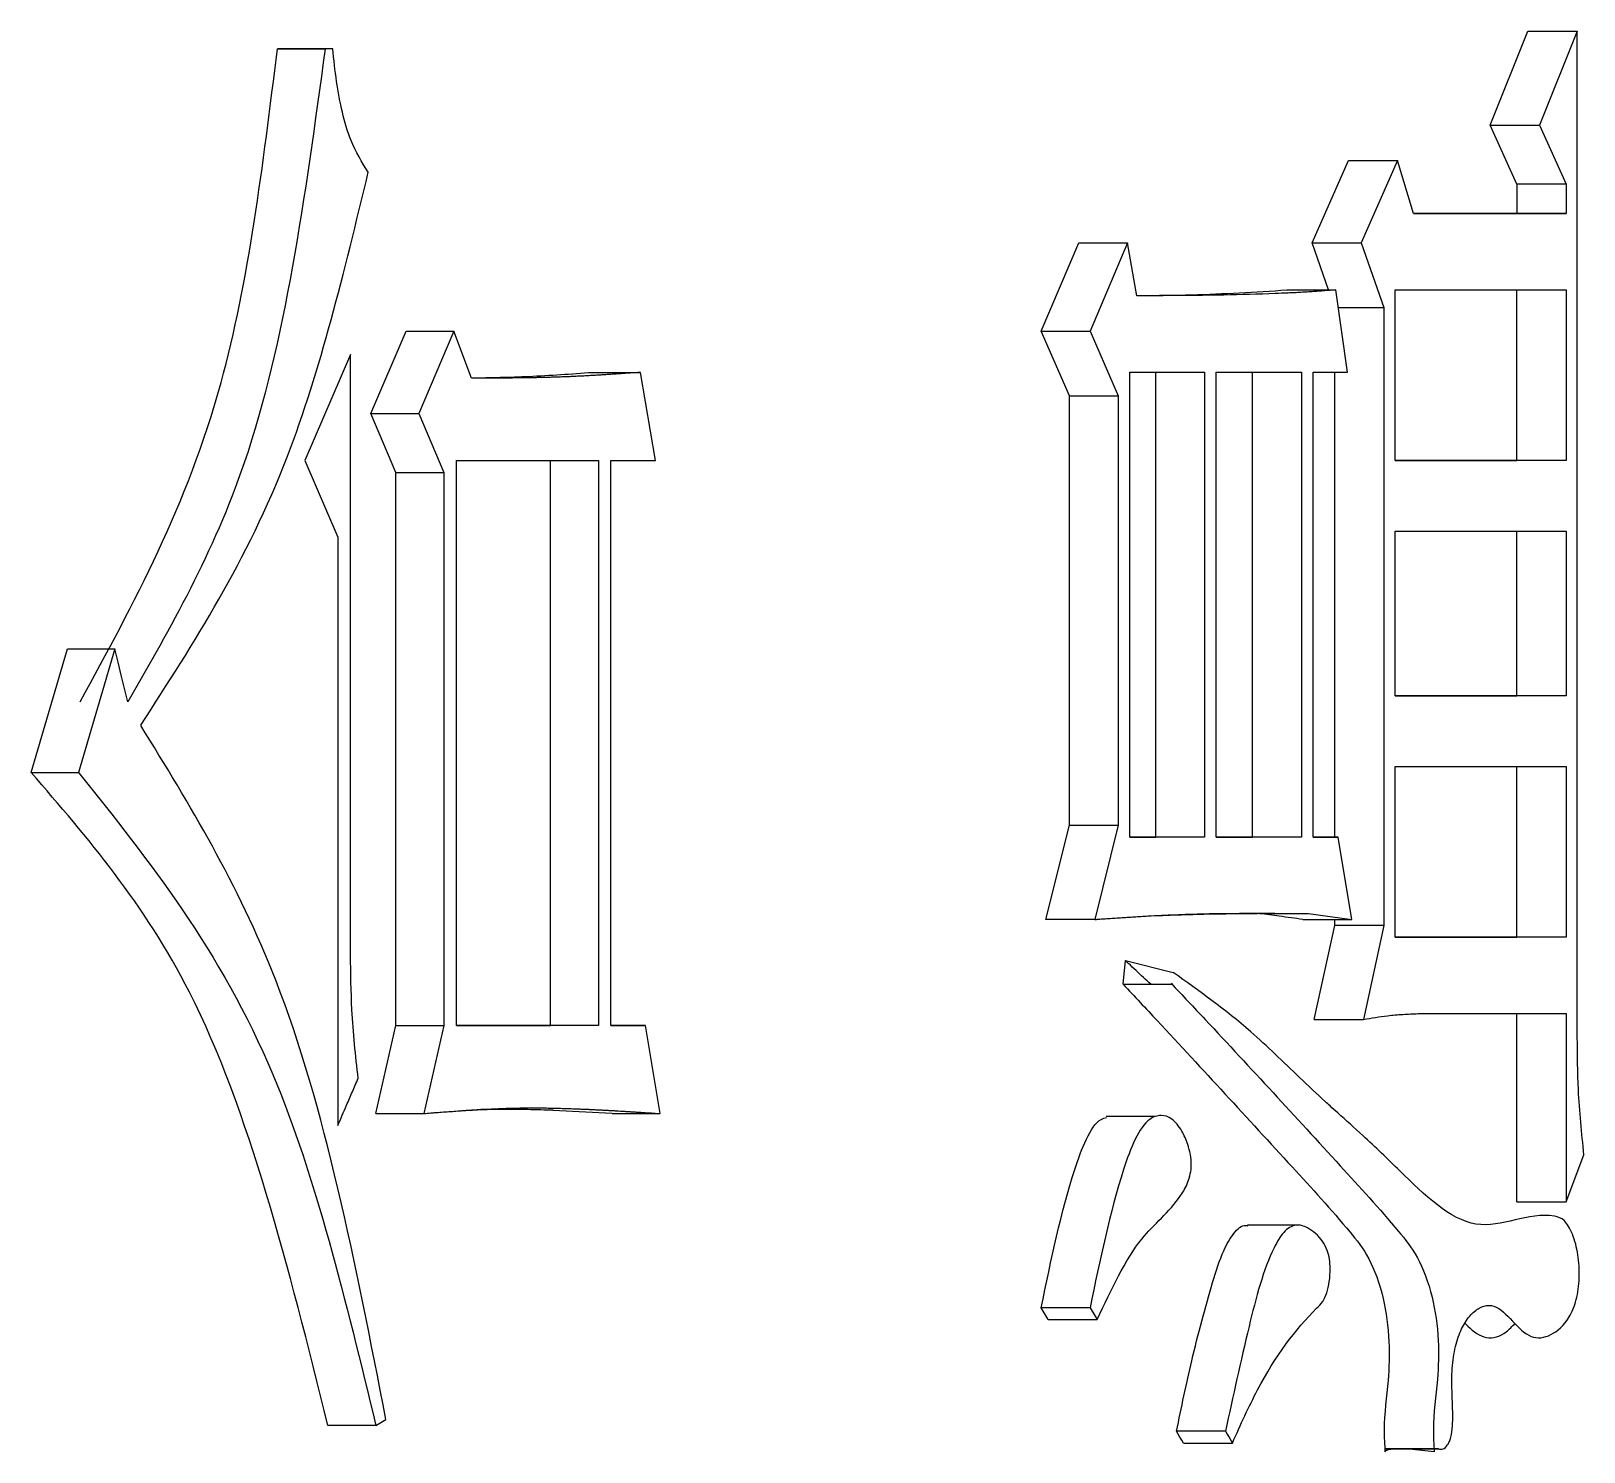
# Model space of a CAD drawing. Header units: millimetres. Extents: x 2687 to 4367, y 1046 to 2234.
# Drawn here: x 3500.315 to 3503.171, y 1381.086 to 1383.699 of the extents above; entities that cross this region are included whole.
import ezdxf

# ---------------------------------------------------------------- set-up
doc = ezdxf.new("R2010")
doc.units = ezdxf.units.MM

msp = doc.modelspace()

# ---------------------------------------------------------------- linework, layer by layer
at = {"color": 7, "linetype": 'Continuous', "lineweight": 25}
for p, q in [((3502.9982, 1383.5257), (3503.0678, 1383.6988)), ((3503.0678, 1383.6988), (3503.1586, 1383.6988)), ((3503.1586, 1383.6988), (3503.089, 1383.5257)), ((3503.1586, 1381.849), (3503.1586, 1383.6988)), ((3500.7682, 1383.6663), (3500.856, 1383.6663)), ((3500.87, 1383.6663), (3500.7821, 1383.6663)), ((3500.87, 1383.6663), (3500.856, 1383.6663)), ((3502.9982, 1383.5257), (3503.089, 1383.5257)), ((3503.0473, 1383.4175), (3502.9982, 1383.5257)), ((3503.089, 1383.5257), (3503.1382, 1383.4175)), ((3502.6708, 1383.3093), (3502.7376, 1383.4608)), ((3502.7376, 1383.4608), (3502.8281, 1383.4608)), ((3502.8281, 1383.4608), (3502.7611, 1383.3093)), ((3502.8573, 1383.3634), (3502.8281, 1383.4608)), ((3503.1382, 1383.4175), (3503.0473, 1383.4175)), ((3503.0473, 1383.4175), (3503.0473, 1383.3634)), ((3503.1382, 1383.4175), (3503.1382, 1383.3634)), ((3503.0473, 1383.3634), (3503.1382, 1383.3634)), ((3502.1729, 1383.1471), (3502.2419, 1383.3093)), ((3502.2419, 1383.3093), (3502.3317, 1383.3093)), ((3502.3317, 1383.3093), (3502.2626, 1383.1471)), ((3502.3489, 1383.212), (3502.3317, 1383.3093)), ((3502.6708, 1383.3093), (3502.7611, 1383.3093)), ((3502.7012, 1383.2228), (3502.6708, 1383.3093)), ((3502.7611, 1383.3093), (3502.803, 1383.1904)), ((3502.6246, 1383.2228), (3502.7149, 1383.2228)), ((3502.7359, 1383.0714), (3502.7149, 1383.2228)), ((3502.8239, 1382.9091), (3502.8239, 1383.2228)), ((3502.8239, 1383.2228), (3503.1382, 1383.2228)), ((3503.0473, 1382.9091), (3503.0473, 1383.2228)), ((3503.1382, 1383.2228), (3503.1382, 1382.9091)), ((3502.7194, 1383.1904), (3502.803, 1383.1904)), ((3502.803, 1383.1904), (3502.803, 1382.0545)), ((3500.94, 1382.9956), (3501.0047, 1383.147)), ((3501.0047, 1383.147), (3501.0929, 1383.147)), ((3501.0929, 1383.147), (3501.0281, 1382.9956)), ((3501.1252, 1383.0605), (3501.0929, 1383.147)), ((3502.1729, 1383.1471), (3502.2626, 1383.1471)), ((3502.2247, 1383.0281), (3502.1729, 1383.1471)), ((3502.2626, 1383.1471), (3502.3144, 1383.0281)), ((3500.9027, 1383.1038), (3500.8186, 1382.9091)), ((3500.9027, 1382.0004), (3500.9027, 1383.1038)), ((3501.3474, 1383.0713), (3501.436, 1383.0713)), ((3501.4632, 1382.9091), (3501.436, 1383.0713)), ((3502.336, 1382.2168), (3502.336, 1383.0714)), ((3502.336, 1383.0714), (3502.4733, 1383.0714)), ((3502.3833, 1382.2168), (3502.3833, 1383.0714)), ((3502.4733, 1383.0714), (3502.4732, 1382.2168)), ((3502.4946, 1382.2168), (3502.4946, 1383.0714)), ((3502.4946, 1383.0714), (3502.6517, 1383.0714)), ((3502.5614, 1382.2168), (3502.5614, 1383.0714)), ((3502.6517, 1383.0714), (3502.6516, 1382.2168)), ((3502.6728, 1383.0714), (3502.7359, 1383.0714)), ((3502.6728, 1382.2168), (3502.6728, 1383.0714)), ((3502.7126, 1382.2168), (3502.7126, 1383.0714)), ((3502.2247, 1383.0281), (3502.3144, 1383.0281)), ((3502.2247, 1382.2384), (3502.2247, 1383.0281)), ((3502.3144, 1383.0281), (3502.3144, 1382.2384)), ((3500.94, 1382.9956), (3501.0281, 1382.9956)), ((3500.9862, 1382.8874), (3500.94, 1382.9956)), ((3501.0281, 1382.9956), (3501.0744, 1382.8874)), ((3500.8186, 1382.9091), (3500.8794, 1382.7684)), ((3501.0975, 1381.8706), (3501.0975, 1382.9091)), ((3501.0975, 1382.9091), (3501.3588, 1382.9091)), ((3501.2702, 1381.8706), (3501.2702, 1382.9091)), ((3501.3588, 1382.9091), (3501.3587, 1381.8706)), ((3501.3815, 1382.9091), (3501.4632, 1382.9091)), ((3501.3815, 1381.8706), (3501.3815, 1382.9091)), ((3503.1382, 1382.9091), (3502.8239, 1382.9091)), ((3502.8239, 1382.9091), (3503.0473, 1382.9091)), ((3503.1382, 1382.9091), (3503.0473, 1382.9091)), ((3500.9862, 1382.8874), (3501.0744, 1382.8874)), ((3500.9862, 1381.8706), (3500.9862, 1382.8874)), ((3501.0744, 1382.8874), (3501.0744, 1381.8706)), ((3500.8794, 1382.7684), (3500.8794, 1381.6867)), ((3502.8239, 1382.4764), (3502.8239, 1382.7793)), ((3502.8239, 1382.7793), (3503.1382, 1382.7793)), ((3503.0473, 1382.4764), (3503.0473, 1382.7793)), ((3503.1382, 1382.7793), (3503.1382, 1382.4764)), ((3500.3152, 1382.3357), (3500.3819, 1382.5629)), ((3500.3819, 1382.5629), (3500.4692, 1382.5629)), ((3500.4692, 1382.5629), (3500.4025, 1382.3357)), ((3503.1382, 1382.4764), (3502.8239, 1382.4764)), ((3502.8239, 1382.4764), (3503.0473, 1382.4764)), ((3503.1382, 1382.4764), (3503.0473, 1382.4764)), ((3502.8239, 1382.0329), (3502.8239, 1382.3466)), ((3502.8239, 1382.3466), (3503.1382, 1382.3466)), ((3503.0473, 1382.0329), (3503.0473, 1382.3466)), ((3503.1382, 1382.3466), (3503.1382, 1382.0329)), ((3502.1815, 1382.0653), (3502.2247, 1382.2384)), ((3502.2247, 1382.2384), (3502.3144, 1382.2384)), ((3502.3144, 1382.2384), (3502.2712, 1382.0653)), ((3502.4732, 1382.2168), (3502.336, 1382.2168)), ((3502.336, 1382.2168), (3502.3833, 1382.2168)), ((3502.4732, 1382.2168), (3502.3833, 1382.2168)), ((3502.6516, 1382.2168), (3502.4946, 1382.2168)), ((3502.4946, 1382.2168), (3502.5614, 1382.2168)), ((3502.6516, 1382.2168), (3502.5614, 1382.2168)), ((3502.7191, 1382.2168), (3502.6728, 1382.2168)), ((3502.6728, 1382.2168), (3502.7191, 1382.2168)), ((3502.7443, 1382.0654), (3502.7191, 1382.2168)), ((3502.5741, 1382.0762), (3502.5662, 1382.0762)), ((3502.5741, 1382.0762), (3502.6643, 1382.0762)), ((3502.6643, 1382.0762), (3502.7443, 1382.0654)), ((3502.2712, 1382.0653), (3502.1815, 1382.0653)), ((3502.654, 1382.0654), (3502.7443, 1382.0654)), ((3502.6749, 1381.8815), (3502.7126, 1382.0545)), ((3502.7126, 1382.0545), (3502.7126, 1382.0654)), ((3502.803, 1382.0545), (3502.7126, 1382.0545)), ((3502.803, 1382.0545), (3502.7653, 1381.8815)), ((3503.1382, 1382.0329), (3502.8239, 1382.0329)), ((3502.8239, 1382.0329), (3503.0473, 1382.0329)), ((3503.1382, 1382.0329), (3503.0473, 1382.0329)), ((3502.3234, 1381.9463), (3502.3277, 1381.9896)), ((3502.3277, 1381.9896), (3502.4155, 1381.968)), ((3500.9493, 1381.7083), (3500.9862, 1381.8706)), ((3500.9862, 1381.8706), (3501.0744, 1381.8706)), ((3501.0744, 1381.8706), (3501.0374, 1381.7083)), ((3501.3587, 1381.8706), (3501.0975, 1381.8706)), ((3501.0975, 1381.8706), (3501.2702, 1381.8706)), ((3501.3587, 1381.8706), (3501.2702, 1381.8706)), ((3501.445, 1381.8706), (3501.3815, 1381.8706)), ((3501.3815, 1381.8706), (3501.445, 1381.8706)), ((3501.4722, 1381.7084), (3501.445, 1381.8706)), ((3502.6749, 1381.8815), (3502.7653, 1381.8815)), ((3503.0473, 1381.5461), (3503.0473, 1381.8923)), ((3503.1382, 1381.8923), (3503.1382, 1381.5461)), ((3500.9493, 1381.7083), (3501.0374, 1381.7083)), ((3501.3835, 1381.7084), (3501.2745, 1381.7138)), ((3501.3835, 1381.7084), (3501.4722, 1381.7084)), ((3502.382, 1381.7029), (3502.2922, 1381.7029)), ((3503.1382, 1381.5461), (3503.1709, 1381.6327)), ((3502.6435, 1381.5035), (3502.5524, 1381.5035)), ((3502.1858, 1381.3298), (3502.1729, 1381.3514)), ((3502.1858, 1381.3298), (3502.2756, 1381.3298)), ((3502.2626, 1381.3514), (3502.2756, 1381.3298)), ((3500.9492, 1381.135), (3500.8612, 1381.135)), ((3500.9492, 1381.135), (3500.9678, 1381.1458)), ((3502.5116, 1381.1243), (3502.4216, 1381.1243)), ((3502.4343, 1381.1027), (3502.5244, 1381.1027)), ((3502.9031, 1381.0918), (3502.8126, 1381.0918))]:
    msp.add_line(p, q, dxfattribs=at)
at = {"color": 7, "linetype": 'Continuous', "lineweight": 25, "flags": 128}
for points in [[(3500.7821, 1383.6663), (3500.7743, 1383.6663), (3500.7682, 1383.6663)], [(3500.493, 1382.4655), (3500.4871, 1382.4899), (3500.4811, 1382.5142), (3500.4752, 1382.5386), (3500.4692, 1382.5629)], [(3502.3234, 1381.9463), (3502.3638, 1381.9463), (3502.3886, 1381.9463), (3502.4133, 1381.9463)], [(3503.0473, 1381.5461), (3503.07, 1381.5461), (3503.0927, 1381.5461), (3503.1154, 1381.5461), (3503.1382, 1381.5461)], [(3502.2626, 1381.3514), (3502.2293, 1381.3514), (3502.2011, 1381.3514), (3502.1729, 1381.3514)], [(3502.4343, 1381.1027), (3502.4311, 1381.1082), (3502.4278, 1381.1137), (3502.4216, 1381.1243)], [(3502.5116, 1381.1243), (3502.5149, 1381.1188), (3502.5196, 1381.1107), (3502.5244, 1381.1027)]]:
    msp.add_lwpolyline(points, dxfattribs=at)
at = {"color": 7, "linetype": 'Continuous', "lineweight": 25}
for points, knots in [([(3500.4056, 1382.4655), (3500.5041, 1382.6463), (3500.6831, 1382.975), (3500.7417, 1383.4517), (3500.7682, 1383.6663)], [0, 0, 0, 0, 0.549905, 1, 1, 1, 1]), ([(3500.856, 1383.6663), (3500.8191, 1383.3953), (3500.754, 1382.9185), (3500.5717, 1382.6021), (3500.493, 1382.4655)], [0, 0, 0, 0, 0.568428, 1, 1, 1, 1]), ([(3500.9353, 1383.4391), (3500.9238, 1383.4575), (3500.9047, 1383.4882), (3500.8869, 1383.5491), (3500.8762, 1383.606), (3500.8721, 1383.6461), (3500.87, 1383.6663)], [0, 0, 0, 0, 0.329917, 0.550134, 0.774051, 1, 1, 1, 1]), ([(3500.5168, 1382.4223), (3500.6147, 1382.5737), (3500.7924, 1382.8483), (3500.891, 1383.2561), (3500.9353, 1383.4391)], [0, 0, 0, 0, 0.5512468, 1, 1, 1, 1]), ([(3503.1382, 1383.3634), (3503.0971, 1383.3634), (3503.0041, 1383.3634), (3502.9099, 1383.3634), (3502.8573, 1383.3634)], [0, 0, 0, 0, 0.44202, 1, 1, 1, 1]), ([(3502.8573, 1383.3634), (3502.8687, 1383.3634), (3502.9326, 1383.3634), (3502.9956, 1383.3634), (3503.0473, 1383.3634)], [0, 0, 0, 0, 0.178373, 1, 1, 1, 1]), ([(3502.7149, 1383.2228), (3502.7129, 1383.2227), (3502.7071, 1383.2222), (3502.6973, 1383.2215), (3502.6856, 1383.2206), (3502.6758, 1383.2199), (3502.6679, 1383.2193), (3502.6621, 1383.2189), (3502.6562, 1383.2186), (3502.6503, 1383.2182), (3502.6444, 1383.2179), (3502.6385, 1383.2176), (3502.6326, 1383.2173), (3502.6208, 1383.2168), (3502.5795, 1383.2151), (3502.5322, 1383.2137), (3502.4905, 1383.2131), (3502.4786, 1383.213), (3502.4727, 1383.2129), (3502.4667, 1383.2128), (3502.4608, 1383.2128), (3502.4548, 1383.2127), (3502.4489, 1383.2126), (3502.4429, 1383.2126), (3502.4369, 1383.2125), (3502.431, 1383.2125), (3502.425, 1383.2124), (3502.419, 1383.2124), (3502.413, 1383.2124), (3502.4071, 1383.2123), (3502.4021, 1383.2123), (3502.3981, 1383.2123), (3502.3951, 1383.2122), (3502.3921, 1383.2122), (3502.3891, 1383.2122), (3502.3861, 1383.2122), (3502.3831, 1383.2122), (3502.3801, 1383.2122), (3502.3772, 1383.2121), (3502.3742, 1383.2121), (3502.3712, 1383.2121), (3502.3682, 1383.2121), (3502.3652, 1383.2121), (3502.3622, 1383.212), (3502.3592, 1383.212), (3502.3562, 1383.212), (3502.3528, 1383.212), (3502.3503, 1383.212), (3502.3489, 1383.212)], [0, 0, 0, 0, 0.0162043, 0.0486129, 0.0810215, 0.1134301, 0.1296344, 0.1458387, 0.1620431, 0.1782474, 0.1944517, 0.210656, 0.2268603, 0.2430646, 0.3078819, 0.5671533, 0.6319705, 0.6481748, 0.6643791, 0.6805834, 0.6967877, 0.712992, 0.7291963, 0.7454006, 0.7616049, 0.7778092, 0.7940136, 0.8102179, 0.8264222, 0.8426265, 0.8588308, 0.8669329, 0.8750351, 0.8831372, 0.8912394, 0.8993415, 0.9074437, 0.9155458, 0.923648, 0.9317501, 0.9398523, 0.9479544, 0.9560566, 0.9641588, 0.9722609, 0.9803631, 0.9884652, 1, 1, 1, 1]), ([(3502.3532, 1383.2126), (3502.3537, 1383.2126), (3502.3862, 1383.2128), (3502.477, 1383.2137), (3502.5665, 1383.2192), (3502.6246, 1383.2228)], [0, 0, 0, 0, 0.005708, 0.354347, 1, 1, 1, 1]), ([(3501.1249, 1383.0612), (3501.1603, 1383.0618), (3501.2348, 1383.063), (3501.3086, 1383.0685), (3501.3474, 1383.0713)], [0, 0, 0, 0, 0.474595, 1, 1, 1, 1]), ([(3501.436, 1383.0713), (3501.4297, 1383.0709), (3501.4202, 1383.0702), (3501.4076, 1383.0693), (3501.3982, 1383.0687), (3501.3887, 1383.068), (3501.3792, 1383.0674), (3501.3698, 1383.0668), (3501.3619, 1383.0663), (3501.3555, 1383.0659), (3501.3508, 1383.0656), (3501.3461, 1383.0653), (3501.3413, 1383.0651), (3501.3366, 1383.0648), (3501.3318, 1383.0645), (3501.3271, 1383.0643), (3501.3223, 1383.0641), (3501.3176, 1383.0638), (3501.3128, 1383.0636), (3501.3081, 1383.0634), (3501.3033, 1383.0632), (3501.2985, 1383.063), (3501.2938, 1383.0628), (3501.289, 1383.0627), (3501.2843, 1383.0625), (3501.2795, 1383.0623), (3501.2747, 1383.0622), (3501.27, 1383.0621), (3501.2652, 1383.0619), (3501.2604, 1383.0618), (3501.2557, 1383.0617), (3501.2509, 1383.0616), (3501.2461, 1383.0615), (3501.2414, 1383.0614), (3501.2366, 1383.0613), (3501.2318, 1383.0612), (3501.227, 1383.0612), (3501.2223, 1383.0611), (3501.2175, 1383.061), (3501.2127, 1383.061), (3501.2079, 1383.0609), (3501.2015, 1383.0609), (3501.1952, 1383.0608), (3501.1888, 1383.0608), (3501.184, 1383.0607), (3501.1792, 1383.0607), (3501.1744, 1383.0607), (3501.1696, 1383.0606), (3501.1648, 1383.0606), (3501.16, 1383.0606), (3501.1552, 1383.0606), (3501.1504, 1383.0606), (3501.1465, 1383.0606), (3501.1433, 1383.0606), (3501.1409, 1383.0605), (3501.1385, 1383.0605), (3501.1361, 1383.0605), (3501.1337, 1383.0605), (3501.1313, 1383.0605), (3501.1284, 1383.0605), (3501.1264, 1383.0605), (3501.1252, 1383.0605)], [0, 0, 0, 0, 0.061285, 0.091928, 0.12257, 0.153213, 0.183855, 0.214498, 0.24514, 0.260462, 0.275783, 0.291104, 0.306426, 0.321747, 0.337068, 0.352389, 0.367711, 0.383032, 0.398353, 0.413674, 0.428996, 0.444317, 0.459638, 0.47496, 0.490281, 0.505602, 0.520923, 0.536245, 0.551566, 0.566887, 0.582209, 0.59753, 0.612851, 0.628172, 0.643494, 0.658815, 0.674136, 0.689457, 0.704779, 0.7201, 0.735421, 0.750743, 0.781385, 0.796706, 0.812028, 0.827349, 0.84267, 0.857991, 0.873313, 0.888634, 0.903955, 0.919277, 0.934598, 0.942258, 0.949919, 0.95758, 0.96524, 0.972901, 0.980562, 0.988222, 1, 1, 1, 1]), ([(3500.9678, 1381.1458), (3500.9119, 1381.4335), (3500.8133, 1381.9404), (3500.6063, 1382.2767), (3500.5168, 1382.4222)], [0, 0, 0, 0, 0.567325, 1, 1, 1, 1]), ([(3500.8612, 1381.135), (3500.7887, 1381.4254), (3500.6614, 1381.9353), (3500.4194, 1382.2152), (3500.3152, 1382.3357)], [0, 0, 0, 0, 0.569361, 1, 1, 1, 1]), ([(3500.3152, 1382.3357), (3500.3225, 1382.3357), (3500.3372, 1382.3357), (3500.3663, 1382.3357), (3500.3881, 1382.3357), (3500.4025, 1382.3357)], [0, 0, 0, 0, 0.252356, 0.504904, 1, 1, 1, 1]), ([(3500.4025, 1382.3357), (3500.5331, 1382.1719), (3500.7709, 1381.8736), (3500.8938, 1381.3644), (3500.9492, 1381.135)], [0, 0, 0, 0, 0.549466, 1, 1, 1, 1]), ([(3502.2712, 1382.0653), (3502.2734, 1382.0655), (3502.2765, 1382.0657), (3502.2818, 1382.0661), (3502.287, 1382.0664), (3502.2933, 1382.0669), (3502.2996, 1382.0673), (3502.3059, 1382.0677), (3502.3122, 1382.0682), (3502.3206, 1382.0687), (3502.3311, 1382.0694), (3502.3437, 1382.0702), (3502.3563, 1382.071), (3502.3814, 1382.0724), (3502.4106, 1382.0739), (3502.4398, 1382.0749), (3502.4544, 1382.0753), (3502.4648, 1382.0756), (3502.4752, 1382.0759), (3502.4877, 1382.0761), (3502.5002, 1382.0763), (3502.5126, 1382.0764), (3502.5251, 1382.0765), (3502.5375, 1382.0766), (3502.5499, 1382.0767), (3502.5623, 1382.0767), (3502.5727, 1382.0767), (3502.5809, 1382.0767), (3502.5871, 1382.0767), (3502.5933, 1382.0766), (3502.5995, 1382.0766), (3502.6057, 1382.0766), (3502.6119, 1382.0765), (3502.6181, 1382.0765), (3502.6243, 1382.0765), (3502.6304, 1382.0764), (3502.6366, 1382.0764), (3502.6418, 1382.0763), (3502.6459, 1382.0763), (3502.649, 1382.0763), (3502.6521, 1382.0763), (3502.6551, 1382.0762), (3502.6577, 1382.0762), (3502.6608, 1382.0762), (3502.6628, 1382.0762), (3502.6643, 1382.0762)], [0, 0, 0, 0, 0.015876, 0.023814, 0.03969, 0.055566, 0.071442, 0.087319, 0.103195, 0.119071, 0.150823, 0.182575, 0.214327, 0.246079, 0.373089, 0.436594, 0.468346, 0.484222, 0.515974, 0.547726, 0.579478, 0.611231, 0.642983, 0.674735, 0.706487, 0.738239, 0.769992, 0.785868, 0.801744, 0.81762, 0.833496, 0.849372, 0.865248, 0.881124, 0.897, 0.912876, 0.928753, 0.944629, 0.952567, 0.960505, 0.968443, 0.976381, 0.984319, 0.988288, 1, 1, 1, 1]), ([(3502.3824, 1382.0724), (3502.4195, 1382.0737), (3502.4754, 1382.0757), (3502.5353, 1382.0762), (3502.5692, 1382.0762), (3502.5703, 1382.0762), (3502.5704, 1382.0762)], [0, 0, 0, 0, 0.566483, 0.851975, 0.981634, 1, 1, 1, 1]), ([(3502.654, 1382.0654), (3502.6468, 1382.0663), (3502.6323, 1382.0683), (3502.6057, 1382.0719), (3502.5863, 1382.0745), (3502.5741, 1382.0762)], [0, 0, 0, 0, 0.271354, 0.542708, 1, 1, 1, 1]), ([(3500.9167, 1381.7733), (3500.9121, 1381.8151), (3500.9039, 1381.8899), (3500.9031, 1381.9666), (3500.9027, 1382.0004)], [0, 0, 0, 0, 0.559043, 1, 1, 1, 1]), ([(3502.3741, 1381.9463), (3502.3652, 1381.9546), (3502.3516, 1381.9673), (3502.3367, 1381.9811), (3502.3304, 1381.987), (3502.3285, 1381.9888), (3502.3279, 1381.9894), (3502.3277, 1381.9896)], [0, 0, 0, 0, 0.57762, 0.877327, 0.960792, 0.985928, 1, 1, 1, 1]), ([(3502.9031, 1381.0918), (3502.906, 1381.0912), (3502.9119, 1381.0901), (3502.9189, 1381.0969), (3502.9235, 1381.1051), (3502.9272, 1381.1163), (3502.9303, 1381.1406), (3502.9292, 1381.1711), (3502.9282, 1381.199), (3502.9275, 1381.2274), (3502.93, 1381.2613), (3502.939, 1381.2985), (3502.9527, 1381.3274), (3502.9692, 1381.3461), (3502.9872, 1381.356), (3503.0116, 1381.3564), (3503.0395, 1381.3267), (3503.0732, 1381.2919), (3503.1104, 1381.2981), (3503.1369, 1381.3207), (3503.1513, 1381.3484), (3503.1571, 1381.3658), (3503.1609, 1381.3854), (3503.1625, 1381.4065), (3503.1623, 1381.4282), (3503.1601, 1381.4493), (3503.1558, 1381.4691), (3503.15, 1381.4867), (3503.143, 1381.5013), (3503.1323, 1381.5158), (3503.0745, 1381.5322), (3502.9714, 1381.4671), (3502.8545, 1381.5818), (3502.7721, 1381.6615), (3502.7288, 1381.6998), (3502.7059, 1381.7206), (3502.6824, 1381.7422), (3502.6339, 1381.7877), (3502.5425, 1381.8774), (3502.4634, 1381.9338), (3502.4155, 1381.968)], [0, 0, 0, 0, 0.007428, 0.015109, 0.018668, 0.022262, 0.030315, 0.045537, 0.055335, 0.060934, 0.076504, 0.091913, 0.106834, 0.123007, 0.138661, 0.154166, 0.18521, 0.21654, 0.248061, 0.27952, 0.288103, 0.295996, 0.3036, 0.311361, 0.319284, 0.327009, 0.334918, 0.343372, 0.351316, 0.359048, 0.375174, 0.500216, 0.624957, 0.687444, 0.729472, 0.742369, 0.749853, 0.793377, 0.874708, 1, 1, 1, 1]), ([(3502.3234, 1381.9463), (3502.3443, 1381.924), (3502.4489, 1381.8125), (3502.5883, 1381.6601), (3502.7179, 1381.5194), (3502.7767, 1381.4458), (3502.8029, 1381.3751), (3502.8143, 1381.2934), (3502.8117, 1381.2103), (3502.8015, 1381.1443), (3502.8042, 1381.1), (3502.805, 1381.0863)], [0, 0, 0, 0, 0.102435, 0.512153, 0.690818, 0.751837, 0.813676, 0.86765, 0.91383, 0.973479, 1, 1, 1, 1]), ([(3502.4116, 1381.9481), (3502.4325, 1381.9259), (3502.5372, 1381.8145), (3502.677, 1381.6628), (3502.8067, 1381.5206), (3502.8661, 1381.4478), (3502.8929, 1381.3776), (3502.9048, 1381.2958), (3502.9025, 1381.2116), (3502.892, 1381.1449), (3502.8947, 1381.0999), (3502.8956, 1381.0863)], [0, 0, 0, 0, 0.102062, 0.510275, 0.689515, 0.750609, 0.812535, 0.866745, 0.912849, 0.973626, 1, 1, 1, 1]), ([(3502.7653, 1381.8815), (3502.7801, 1381.8841), (3502.8043, 1381.8883), (3502.8377, 1381.8909), (3502.8563, 1381.8918), (3502.8656, 1381.8923)], [0, 0, 0, 0, 0.443386, 0.721661, 1, 1, 1, 1]), ([(3502.8656, 1381.8923), (3502.9113, 1381.8923), (3503.0028, 1381.8923), (3503.093, 1381.8923), (3503.1382, 1381.8923)], [0, 0, 0, 0, 0.499996, 1, 1, 1, 1]), ([(3503.1709, 1381.6327), (3503.1668, 1381.6724), (3503.1595, 1381.7436), (3503.1589, 1381.8167), (3503.1586, 1381.849)], [0, 0, 0, 0, 0.558835, 1, 1, 1, 1]), ([(3500.8794, 1381.6867), (3500.8847, 1381.6991), (3500.8936, 1381.7197), (3500.906, 1381.7485), (3500.9131, 1381.765), (3500.9167, 1381.7733)], [0, 0, 0, 0, 0.428307, 0.714154, 1, 1, 1, 1]), ([(3501.0374, 1381.7083), (3501.0418, 1381.7088), (3501.0483, 1381.7094), (3501.0593, 1381.7103), (3501.0702, 1381.7111), (3501.0812, 1381.7119), (3501.0921, 1381.7126), (3501.1008, 1381.7133), (3501.1096, 1381.7139), (3501.1161, 1381.7144), (3501.1292, 1381.7154), (3501.175, 1381.7185), (3501.2207, 1381.719), (3501.2619, 1381.7187), (3501.2705, 1381.7186), (3501.2792, 1381.7184), (3501.2878, 1381.7182), (3501.2965, 1381.7179), (3501.3051, 1381.7177), (3501.3116, 1381.7174), (3501.317, 1381.7172), (3501.3224, 1381.717), (3501.3268, 1381.7168), (3501.3311, 1381.7166), (3501.3354, 1381.7165), (3501.3397, 1381.7163), (3501.3451, 1381.716), (3501.3494, 1381.7158), (3501.3537, 1381.7156), (3501.358, 1381.7154), (3501.3623, 1381.7152), (3501.3677, 1381.7149), (3501.372, 1381.7146), (3501.3763, 1381.7144), (3501.3807, 1381.7142), (3501.385, 1381.7139), (3501.3893, 1381.7137), (3501.3936, 1381.7134), (3501.3979, 1381.7132), (3501.4032, 1381.7128), (3501.4075, 1381.7126), (3501.4129, 1381.7122), (3501.4172, 1381.712), (3501.4215, 1381.7117), (3501.4258, 1381.7114), (3501.4301, 1381.7111), (3501.4355, 1381.7108), (3501.4398, 1381.7105), (3501.4441, 1381.7102), (3501.4483, 1381.7099), (3501.4526, 1381.7097), (3501.4569, 1381.7094), (3501.4611, 1381.7091), (3501.4662, 1381.7088), (3501.4702, 1381.7085), (3501.4722, 1381.7084)], [0, 0, 0, 0, 0.029904, 0.044856, 0.07476, 0.104664, 0.119616, 0.14952, 0.164472, 0.179424, 0.194376, 0.254184, 0.493446, 0.508398, 0.538302, 0.553254, 0.568206, 0.59811, 0.613062, 0.628014, 0.642966, 0.650442, 0.665394, 0.67287, 0.680346, 0.695298, 0.702774, 0.717726, 0.725202, 0.732678, 0.74763, 0.755106, 0.770057, 0.777533, 0.785009, 0.799961, 0.807437, 0.814913, 0.829865, 0.837341, 0.852293, 0.859769, 0.874721, 0.882197, 0.889673, 0.904625, 0.912101, 0.927053, 0.934529, 0.942005, 0.956957, 0.964433, 0.971909, 0.985954, 1, 1, 1, 1]), ([(3501.1186, 1381.7146), (3501.1415, 1381.7156), (3501.1756, 1381.7172), (3501.2405, 1381.7161), (3501.2654, 1381.7154), (3501.2763, 1381.715), (3501.2753, 1381.7151), (3501.275, 1381.7151)], [0, 0, 0, 0, 0.522823, 0.776202, 0.909765, 0.965766, 1, 1, 1, 1]), ([(3502.1729, 1381.3514), (3502.1911, 1381.4398), (3502.214, 1381.5507), (3502.2543, 1381.6625), (3502.2757, 1381.6971), (3502.2896, 1381.7005), (3502.2931, 1381.7014)], [0, 0, 0, 0, 0.631295, 0.792978, 0.948304, 1, 1, 1, 1]), ([(3502.2756, 1381.3298), (3502.3014, 1381.3848), (3502.3472, 1381.4822), (3502.4125, 1381.5289), (3502.4412, 1381.5766), (3502.4473, 1381.597), (3502.4495, 1381.615), (3502.4474, 1381.6342), (3502.4415, 1381.6556), (3502.4305, 1381.68), (3502.4137, 1381.7009), (3502.393, 1381.707), (3502.3687, 1381.6994), (3502.3441, 1381.6633), (3502.3038, 1381.5498), (3502.2809, 1381.4393), (3502.2626, 1381.3514)], [0, 0, 0, 0, 0.207454, 0.367231, 0.400729, 0.416588, 0.431291, 0.448091, 0.466661, 0.497247, 0.538505, 0.578637, 0.620092, 0.68235, 0.74713, 1, 1, 1, 1]), ([(3502.4216, 1381.1243), (3502.4306, 1381.1678), (3502.4502, 1381.2622), (3502.4798, 1381.3723), (3502.5053, 1381.4533), (3502.5261, 1381.4898), (3502.5425, 1381.5044), (3502.5514, 1381.5024), (3502.5527, 1381.5022)], [0, 0, 0, 0, 0.286852, 0.622404, 0.772133, 0.876755, 0.981673, 1, 1, 1, 1]), ([(3502.5244, 1381.1027), (3502.5394, 1381.1362), (3502.5851, 1381.2376), (3502.6441, 1381.317), (3502.6901, 1381.3608), (3502.6984, 1381.3781), (3502.7031, 1381.3994), (3502.7047, 1381.4213), (3502.7033, 1381.4414), (3502.6986, 1381.4591), (3502.6856, 1381.4823), (3502.6655, 1381.4988), (3502.6405, 1381.5066), (3502.6185, 1381.493), (3502.5853, 1381.437), (3502.5511, 1381.3064), (3502.5256, 1381.1887), (3502.5116, 1381.1243)], [0, 0, 0, 0, 0.118686, 0.359193, 0.382947, 0.402076, 0.42122, 0.441112, 0.455767, 0.470498, 0.490907, 0.5484, 0.590659, 0.633123, 0.67426, 0.821854, 1, 1, 1, 1]), ([(3502.9518, 1381.323), (3502.9536, 1381.3212), (3502.9663, 1381.3088), (3502.9917, 1381.2905), (3503.0223, 1381.3), (3503.039, 1381.3173), (3503.0444, 1381.3229)], [0, 0, 0, 0, 0.062707, 0.42903, 0.814411, 1, 1, 1, 1]), ([(3502.8956, 1381.0863), (3502.8803, 1381.0883), (3502.8536, 1381.0918), (3502.8241, 1381.092), (3502.8093, 1381.0901), (3502.8058, 1381.0883), (3502.8051, 1381.0873), (3502.805, 1381.0867), (3502.805, 1381.0864), (3502.805, 1381.0863)], [0, 0, 0, 0, 0.493604, 0.861876, 0.955662, 0.982084, 0.991539, 0.995796, 1, 1, 1, 1]), ([(3502.8126, 1381.0918), (3502.8109, 1381.0918), (3502.8084, 1381.0918), (3502.8058, 1381.0918), (3502.8052, 1381.0918), (3502.8052, 1381.0918), (3502.8052, 1381.0918), (3502.8101, 1381.0918), (3502.8286, 1381.0918), (3502.8585, 1381.0918), (3502.885, 1381.0918), (3502.9031, 1381.0918)], [0, 0, 0, 0, 0.098172, 0.149995, 0.155806, 0.157687, 0.15895, 0.159405, 0.360072, 0.564643, 1, 1, 1, 1])]:
    msp.add_open_spline(points, degree=3, knots=knots, dxfattribs=at)

doc.saveas('drawing.dxf')
